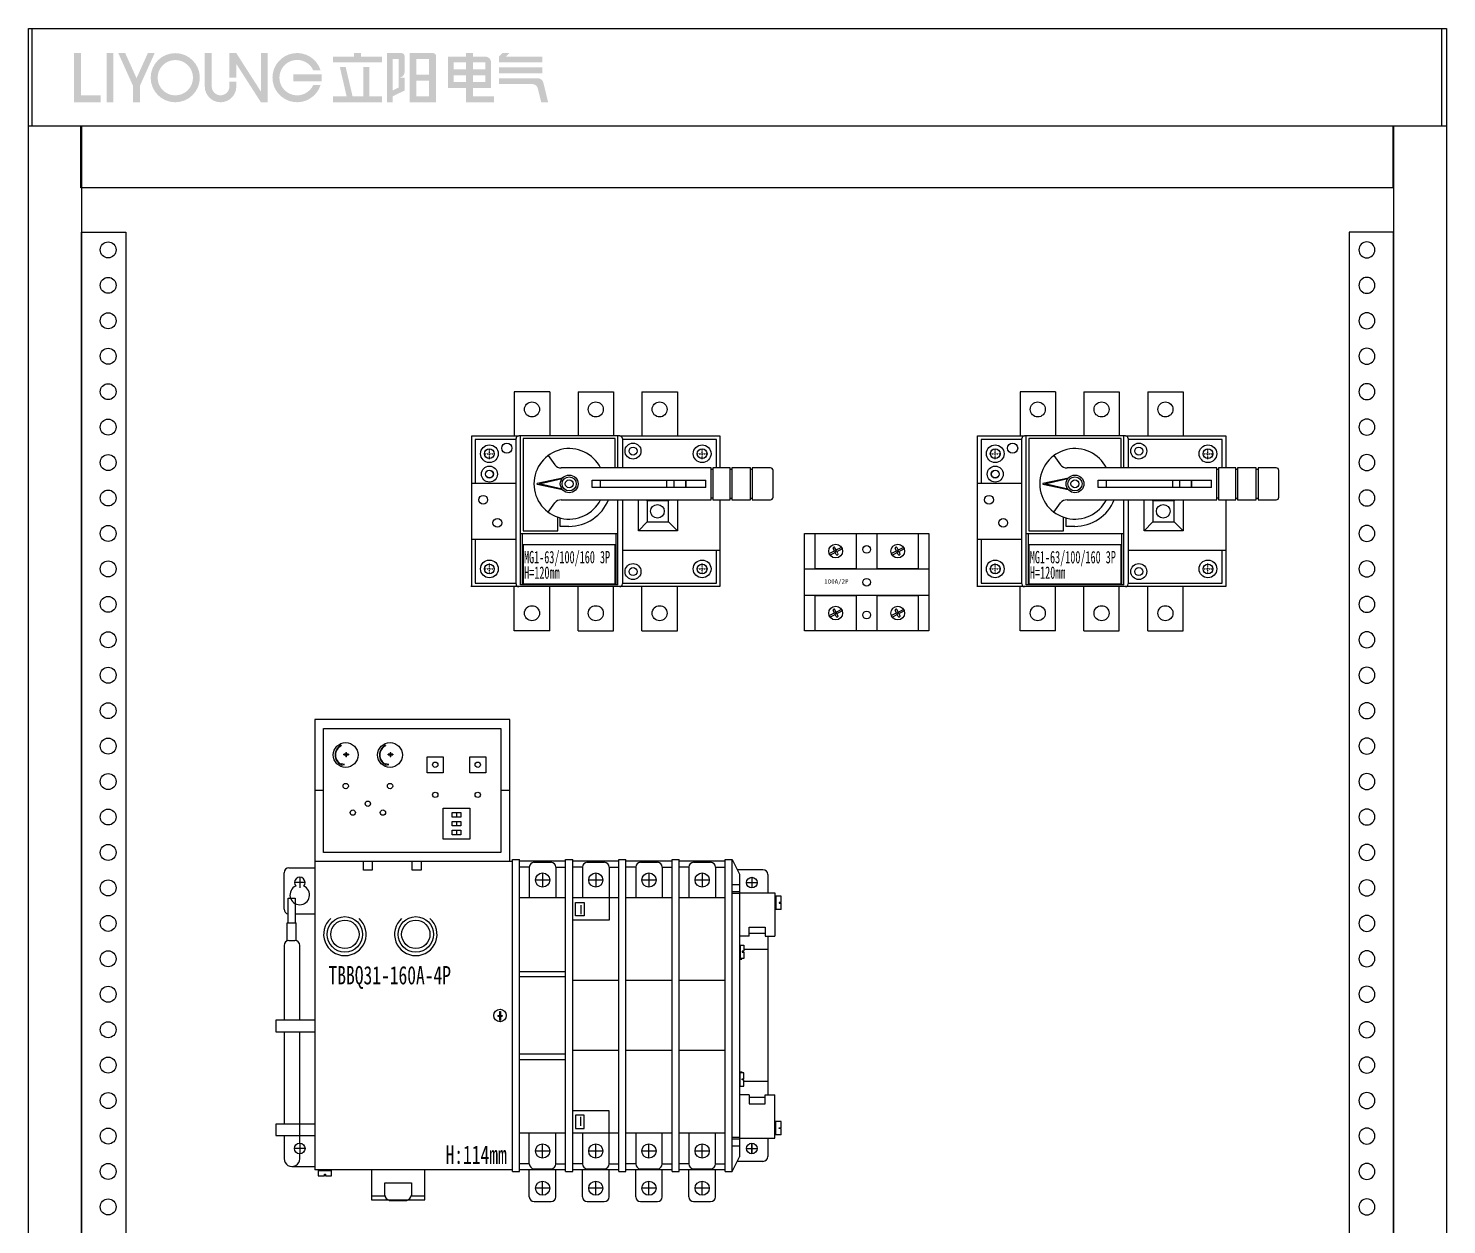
# Model space of a CAD drawing. Extents: x 1413997 to 1414797, y 398094 to 400294.
# Drawn here: x 1413997 to 1414797, y 399619 to 400294 of the extents above; entities that cross this region are included whole.
import ezdxf
from ezdxf.enums import TextEntityAlignment as Align

# ---------------------------------------------------------------- set-up
doc = ezdxf.new("R2010")
doc.units = 0
doc.header["$MEASUREMENT"] = 0
doc.linetypes.add('CENTER', pattern=[2, 1.25, -0.25, 0.25, -0.25])
doc.layers.add('LY-JS-BJ', color=7, linetype='Continuous')
doc.layers.add('布置图', color=20, linetype='Continuous')
doc.styles.add('宋体', font='', dxfattribs={"width": 0.8, "height": 3.5})
doc.styles.get('宋体').set_extended_font_data('SimSun')

# ---------------------------------------------------------------- blocks, each defined once
blk = doc.blocks.new('TC100A 2P')
for p, q in [((16.96, -6.11), (16.96, -6.07)), ((17.76, -9.32), (20.67, -7.85)), ((18.25, -6.15), (18.25, -6.07)), ((51.96, -6.11), (51.96, -6.07)), ((52.76, -9.32), (55.67, -7.85)), ((53.25, -6.15), (53.25, -6.07)), ((13.83, -11.31), (16.79, -9.81)), ((14.3, -12.2), (17.24, -10.71)), ((16.79, -9.81), (16.13, -8.52)), ((18.21, -10.22), (16.79, -9.81)), ((17.76, -9.32), (17.1, -8.03)), ((17.24, -10.71), (17.76, -9.32)), ((17.84, -11.89), (17.24, -10.71)), ((18.21, -10.22), (21.12, -8.75)), ((18.81, -11.4), (18.21, -10.22)), ((48.83, -11.31), (51.79, -9.81)), ((49.3, -12.2), (52.24, -10.71)), ((51.79, -9.81), (51.13, -8.52)), ((53.21, -10.22), (51.79, -9.81)), ((52.76, -9.32), (52.1, -8.03)), ((52.24, -10.71), (52.76, -9.32)), ((52.84, -11.89), (52.24, -10.71)), ((53.21, -10.22), (56.12, -8.75)), ((53.81, -11.4), (53.21, -10.22)), ((29, -20), (41, -20)), ((13.83, -46.31), (16.79, -44.81)), ((14.3, -47.2), (17.24, -45.71)), ((16.79, -44.81), (16.13, -43.52)), ((18.21, -45.22), (16.79, -44.81)), ((16.96, -41.11), (16.96, -41.07)), ((17.76, -44.32), (17.1, -43.03)), ((17.24, -45.71), (17.76, -44.32)), ((17.84, -46.89), (17.24, -45.71)), ((17.76, -44.32), (20.67, -42.85)), ((18.21, -45.22), (21.12, -43.75)), ((18.81, -46.4), (18.21, -45.22)), ((18.25, -41.15), (18.25, -41.07)), ((48.83, -46.31), (51.79, -44.81)), ((49.3, -47.2), (52.24, -45.71)), ((51.79, -44.81), (51.13, -43.52)), ((53.21, -45.22), (51.79, -44.81)), ((51.96, -41.11), (51.96, -41.07)), ((52.76, -44.32), (52.1, -43.03)), ((52.24, -45.71), (52.76, -44.32)), ((52.84, -46.89), (52.24, -45.71)), ((52.76, -44.32), (55.67, -42.85)), ((53.21, -45.22), (56.12, -43.75)), ((53.81, -46.4), (53.21, -45.22)), ((53.25, -41.15), (53.25, -41.07))]:
    blk.add_line(p, q)
for points in [[(0, 0), (70, 0), (70, -55), (0, -55)], [(6, 0), (29, 0), (29, -20), (6, -20)], [(41, 0), (64, 0), (64, -20), (41, -20)], [(0, -20), (70, -20), (70, -35), (0, -35)], [(6, -35), (29, -35), (29, -55), (6, -55)], [(41, -35), (64, -35), (64, -55), (41, -55)]]:
    blk.add_lwpolyline(points, close=True)
for centre, radius in [((17.5, -9.95), 3.88), ((35, -9), 2.15), ((52.5, -9.95), 3.88), ((35, -27.5), 2.15), ((17.5, -44.95), 3.88), ((35, -46), 2.15), ((52.5, -44.95), 3.88)]:
    blk.add_circle(centre, radius)
for centre, start, end in [((16.62, -8.27), 26.85649, 206.85649), ((51.62, -8.27), 26.85649, 206.85649), ((18.33, -11.65), 206.85649, 26.85649), ((53.33, -11.65), 206.85649, 26.85649), ((16.62, -43.27), 26.85649, 206.85649), ((18.33, -46.65), 206.85649, 26.85649), ((51.62, -43.27), 26.85649, 206.85649), ((53.33, -46.65), 206.85649, 26.85649)]:
    blk.add_arc(centre, 0.545, start, end)
at = {"insert": (11.07, -25.82), "char_height": 2.5, "width": 3.1179, "attachment_point": 1}
blk.add_mtext('100A/2P', dxfattribs=at)
blk = doc.blocks.new('隔离MG1-63 100 3P-2022.3')
at = {"color": 0}
for p, q in [((24, 67.5), (24, 42.5)), ((44, 67.5), (24, 67.5)), ((44, 67.5), (44, 42.5)), ((60, 67.5), (60, 42.5)), ((60, 67.5), (80, 67.5)), ((80, 67.5), (80, 42.5)), ((96, 67.5), (96, 42.5)), ((96, 67.5), (116, 67.5)), ((116, 67.5), (116, 42.5)), ((24, -67.5), (24, -42.5)), ((44, -67.5), (44, -42.5)), ((60, -67.5), (60, -42.5)), ((80, -67.5), (80, -42.5)), ((96, -67.5), (96, -42.5)), ((116, -67.5), (116, -42.5)), ((44, -67.5), (24, -67.5)), ((60, -67.5), (80, -67.5)), ((96, -67.5), (116, -67.5))]:
    blk.add_line(p, q, dxfattribs=at)
at = {"color": 0, "linetype": 'Continuous', "lineweight": 25}
for p, q in [((0, -42.5), (0, 42.5)), ((0, 42.5), (26.5, 42.5)), ((2, 40.5), (2, 15.75)), ((25, 40.5), (2, 40.5)), ((25, -41), (25, 41)), ((83.5, 42.5), (26.5, 42.5)), ((27.5, -41.5), (27.5, 42.5)), ((29, 41), (29, -11)), ((81, 41), (29, 41)), ((81, 24.5), (81, 41)), ((82.5, 24.5), (82.5, 42.5)), ((83.5, 42.5), (140, 42.5)), ((85, 41), (85, 24.5)), ((138, 40.5), (85, 40.5)), ((138, 24.5), (138, 40.5)), ((140, 42.5), (140, 24.5)), ((43.06, 31.41), (46.9, 26.3)), ((135, 24.5), (50.5, 24.5)), ((135, 6.5), (135, 24.5)), ((145.75, 24.5), (136, 24.5)), ((136, 24.5), (136, 6.5)), ((145.75, 6.5), (145.75, 24.5)), ((157.25, 24.5), (146.75, 24.5)), ((146.75, 24.5), (146.75, 6.5)), ((157.25, 6.5), (157.25, 24.5)), ((158.25, 24.5), (158.25, 6.5)), ((168.5, 24.5), (158.25, 24.5)), ((51.25, 18.79), (36.86, 15.6)), ((38, 15.48), (51, 18.48)), ((68, 13.5), (68, 17.5)), ((68, 17.5), (132, 17.5)), ((72.51, 17.5), (72.51, 13.5)), ((109.96, 17.5), (109.96, 13.5)), ((114, 17.5), (114, 13.5)), ((120.57, 17.5), (120.57, 13.5)), ((120.9, 13.5), (120.9, 17.5)), ((132, 13.5), (132, 17.5)), ((136, 23.5), (135, 23.5)), ((146.75, 23.5), (145.75, 23.5)), ((158.25, 23.5), (157.25, 23.5)), ((170, 8), (170, 23)), ((25, 15.75), (0, 15.75)), ((36.86, 15.4), (51.21, 12.22)), ((51, 12.48), (38, 15.48)), ((132, 13.5), (68, 13.5)), ((43.06, -0.41), (46.9, 4.7)), ((50.5, 6.5), (135, 6.5)), ((82.5, -41.5), (82.5, 6.5)), ((85, 6.5), (85, -41)), ((94, -11), (94, 6.5)), ((98.5, 6.5), (99, 6)), ((99, 6), (99, -6)), ((111, 6), (99, 6)), ((111.5, 6.5), (111, 6)), ((111, -6), (111, 6)), ((116, 6.5), (116, -11)), ((136, 7.5), (135, 7.5)), ((136, 6.5), (145.75, 6.5)), ((140, 6.5), (140, -42.5)), ((145.75, 7.5), (146.75, 7.5)), ((146.75, 6.5), (157.25, 6.5)), ((157.25, 7.5), (158.25, 7.5)), ((158.25, 6.5), (168.5, 6.5)), ((48.5, -11), (48.5, -3.29)), ((50, -8.5), (50, -3.75)), ((99, -6), (94, -11)), ((99, -6), (111, -6)), ((111, -6), (116, -11)), ((0, -15.75), (25, -15.75)), ((2, -15.75), (2, -40.5)), ((27.5, -12.5), (82.5, -12.5)), ((28.5, -12.5), (28.5, -41.5)), ((29, -11), (48.5, -11)), ((54.86, -8.5), (50, -8.5)), ((81.5, -41.5), (81.5, -12.5)), ((116, -11), (94, -11)), ((29, -19), (29, -41)), ((81, -19), (29, -19)), ((81, -41), (81, -19)), ((85, -22), (140, -22)), ((138, -40.5), (138, -22)), ((140, -42.5), (-0.42, -42.5)), ((2, -40.5), (25, -40.5)), ((82.5, -41.5), (27.5, -41.5)), ((29, -41), (81, -41)), ((85, -40.5), (138, -40.5))]:
    blk.add_line(p, q, dxfattribs=at)
at = {"color": 1, "linetype": 'CENTER', "ltscale": 0.11}
for p, q in [((6.98, 32.5), (13.03, 32.5)), ((10, 29.47), (10, 35.52)), ((126.98, 32.5), (133.03, 32.5)), ((130, 29.47), (130, 35.52)), ((10, -35.53), (10, -29.48)), ((10, -35.53), (10, -29.48)), ((130, -35.53), (130, -29.48)), ((6.98, -32.5), (13.03, -32.5)), ((6.98, -32.5), (13.03, -32.5)), ((126.98, -32.5), (133.03, -32.5))]:
    blk.add_line(p, q, dxfattribs=at)
at = {"color": 0}
for centre, radius in [((34, 57.5), 4.25), ((70, 57.5), 4.25), ((106, 57.5), 4.25), ((104.77, 0), 3.85), ((34, -57.5), 4.25), ((70, -57.5), 4.25), ((106, -57.5), 4.25)]:
    blk.add_circle(centre, radius, dxfattribs=at)
at = {"color": 0, "linetype": 'Continuous', "lineweight": 25}
for centre, radius in [((10, 32.5), 5), ((10, 32.5), 2.75), ((19.82, 35.63), 2.85), ((91, 34), 4.5), ((91, 34), 2.25), ((130, 32.5), 5), ((130, 32.5), 2.75), ((10, 21), 4.5), ((10, 21), 2.25), ((10, 21), 2.15), ((55, 15.48), 5), ((55, 15.48), 4), ((55, 15.5), 2.25), ((6.51, 6.5), 2.5), ((14.51, -6.5), 2.5), ((10, -32.5), 5), ((10, -32.5), 2.75), ((91, -34), 4.5), ((91, -34), 2.25), ((130, -32.5), 5), ((130, -32.5), 2.75)]:
    blk.add_circle(centre, radius, dxfattribs=at)
for centre, radius, start, end in [((26.5, 41), 1.5, 90, 180), ((83.5, 41), 1.5, 0, 90), ((55, 15.5), 19.89, 26.90784, 333.09217), ((50.5, 29), 4.5, 216.90982, 270), ((168.5, 23), 1.5, 0, 90), ((36.88, 15.5), 0.1, 102.5, 257.50001), ((50.5, 2), 4.5, 90, 143.09018), ((54.93, 15.5), 24, 269.82698, 337.97569), ((168.5, 8), 1.5, 270, 0), ((26.5, -41), 1.5, 180, 270), ((83.5, -41), 1.5, 270, 0)]:
    blk.add_arc(centre, radius, start, end, dxfattribs=at)
at = {"color": 4, "linetype": 'ByBlock', "style": '宋体', "width": 0.6}
for s, p in [('MG1-63/100/160 3P', (29.5, -25.85)), ('H=120mm', (29.59, -34.58))]:
    blk.add_text(s, height=7, dxfattribs=at).set_placement(p, align=Align.MIDDLE_LEFT)
blk = doc.blocks.new('双电源TBBQ31-160A-4P-2022.3')
at = {"color": 0}
for p, q in [((21.93, 172.96), (21.93, 133.06)), ((131.93, 172.96), (21.93, 172.96)), ((131.93, 133.06), (131.93, 172.96)), ((26.93, 167.96), (126.93, 167.96)), ((26.93, 97.96), (26.93, 167.96)), ((126.93, 167.96), (126.93, 97.96)), ((36.93, 158.41), (36.93, 158.14)), ((40.93, 153.46), (38.43, 153.46)), ((38.43, 152.96), (38.43, 153.46)), ((38.43, 152.96), (40.93, 152.96)), ((39.43, 154.46), (39.43, 151.96)), ((39.43, 154.46), (39.93, 154.46)), ((39.93, 151.96), (39.93, 154.46)), ((40.93, 153.46), (40.93, 152.96)), ((61.93, 158.41), (61.93, 158.14)), ((65.93, 153.46), (63.43, 153.46)), ((63.43, 152.96), (63.43, 153.46)), ((63.43, 152.96), (65.93, 152.96)), ((64.43, 154.46), (64.43, 151.96)), ((64.43, 154.46), (64.93, 154.46)), ((64.93, 151.96), (64.93, 154.46)), ((65.93, 153.46), (65.93, 152.96)), ((38.8, 147.62), (36.88, 148.05)), ((36.88, 148.05), (36.88, 147.19)), ((36.88, 147.19), (38.8, 147.62)), ((36.93, 147.78), (36.93, 147.78)), ((39.93, 151.96), (39.43, 151.96)), ((63.8, 147.62), (61.88, 148.05)), ((61.88, 148.05), (61.88, 147.19)), ((61.88, 147.19), (63.8, 147.62)), ((61.93, 147.78), (61.93, 147.78)), ((64.93, 151.96), (64.43, 151.96)), ((85.43, 151.96), (94.43, 151.96)), ((85.43, 142.96), (85.43, 151.96)), ((94.43, 151.96), (94.43, 142.96)), ((109.43, 151.96), (118.43, 151.96)), ((109.43, 142.96), (109.43, 151.96)), ((118.43, 151.96), (118.43, 142.96)), ((94.43, 142.96), (85.43, 142.96)), ((118.43, 142.96), (109.43, 142.96)), ((21.93, 133.06), (26.93, 133.06)), ((26.93, 132.86), (21.93, 132.86)), ((21.93, 132.86), (21.93, -81.04)), ((126.93, 133.06), (131.93, 133.06)), ((131.93, 132.86), (126.93, 132.86)), ((131.93, 92.96), (131.93, 132.86)), ((94.43, 122.96), (109.43, 122.96)), ((94.43, 105.46), (94.43, 122.96)), ((99.43, 120.46), (104.43, 120.46)), ((99.43, 117.96), (99.43, 120.46)), ((101.93, 120.46), (101.93, 117.96)), ((104.43, 120.46), (104.43, 117.96)), ((109.43, 122.96), (109.43, 105.46)), ((104.43, 117.96), (99.43, 117.96)), ((99.43, 115.46), (104.43, 115.46)), ((99.43, 112.96), (99.43, 115.46)), ((104.43, 112.96), (99.43, 112.96)), ((101.93, 115.46), (101.93, 112.96)), ((104.43, 115.46), (104.43, 112.96)), ((109.43, 105.46), (94.43, 105.46)), ((99.43, 110.46), (104.43, 110.46)), ((99.43, 107.96), (99.43, 110.46)), ((104.43, 107.96), (99.43, 107.96)), ((101.93, 110.46), (101.93, 107.96)), ((104.43, 110.46), (104.43, 107.96)), ((126.93, 97.96), (26.93, 97.96)), ((7.41, 89.27), (21.93, 89.27)), ((21.93, 92.96), (131.93, 92.96)), ((21.93, 92.96), (133.5, 92.96)), ((49.43, 87.96), (49.43, 92.96)), ((54.43, 92.96), (54.43, 87.96)), ((76.93, 87.96), (76.93, 92.96)), ((81.93, 92.96), (81.93, 87.96)), ((133.5, -82.04), (133.5, 93.96)), ((133.5, 93.96), (137.5, 93.96)), ((137.5, -82.04), (137.5, 93.96)), ((163.5, 92.96), (137.5, 92.96)), ((143, 89.7), (137.5, 89.7)), ((143, 89.7), (143, 89.7)), ((143, 89.7), (143, 72.41)), ((145.71, 92.41), (155.29, 92.41)), ((158, 89.7), (163.5, 89.7)), ((158, 89.7), (158, 72.41)), ((163.5, -82.04), (163.5, 93.96)), ((163.5, 93.96), (167.5, 93.96)), ((167.5, -82.04), (167.5, 93.96)), ((193.5, 92.96), (167.5, 92.96)), ((173, 89.7), (167.5, 89.7)), ((173, 89.7), (173, 89.7)), ((173, 89.7), (173, 72.41)), ((175.71, 92.41), (185.29, 92.41)), ((188, 89.7), (188, 59.7)), ((188, 89.7), (193.5, 89.7)), ((193.5, -82.04), (193.5, 93.96)), ((193.5, 93.96), (197.5, 93.96)), ((197.5, -82.04), (197.5, 93.96)), ((223.5, 92.96), (197.5, 92.96)), ((203, 89.7), (197.5, 89.7)), ((203, 89.7), (203, 89.7)), ((203, 89.7), (203, 72.41)), ((205.71, 92.41), (215.29, 92.41)), ((218, 89.7), (223.5, 89.7)), ((218, 89.7), (218, 72.41)), ((223.5, -82.04), (223.5, 93.96)), ((223.5, 93.96), (227.5, 93.96)), ((227.5, -82.04), (227.5, 93.96)), ((253.5, 92.96), (227.5, 92.96)), ((233, 89.7), (227.5, 89.7)), ((233, 89.7), (233, 89.7)), ((233, 89.7), (233, 72.41)), ((235.71, 92.41), (245.29, 92.41)), ((248, 89.7), (253.5, 89.7)), ((248, 89.7), (248, 72.41)), ((253.5, 93.96), (257.5, 93.96)), ((253.5, -82.04), (253.5, 93.96)), ((257.5, 93.96), (261.48, 85.75)), ((257.5, -82.04), (257.5, 93.96)), ((274.79, 88.25), (260.27, 88.25)), ((4.7, 65.96), (4.7, 86.56)), ((54.43, 87.96), (49.43, 87.96)), ((81.93, 87.96), (76.93, 87.96)), ((154.5, 82.41), (146.5, 82.41)), ((150.5, 86.41), (150.5, 78.41)), ((163.5, 82.41), (163.5, 82.41)), ((184.5, 82.41), (176.5, 82.41)), ((180.5, 86.41), (180.5, 78.41)), ((193.5, 82.41), (193.5, 82.41)), ((214.5, 82.41), (206.5, 82.41)), ((210.5, 86.41), (210.5, 78.41)), ((223.5, 82.41), (223.5, 82.41)), ((244.5, 82.41), (236.5, 82.41)), ((240.5, 86.41), (240.5, 78.41)), ((253.5, 82.41), (253.5, 82.41)), ((261.48, 85.75), (261.48, -73.83)), ((277.5, 85.54), (277.5, 75.25)), ((6.98, 58.25), (6.98, 72.25)), ((6.98, 72.25), (10.98, 72.25)), ((10.98, 72.25), (10.98, 58.25)), ((163.5, 72.41), (137.5, 72.41)), ((193.5, 72.41), (167.5, 72.41)), ((223.5, 72.41), (197.5, 72.41)), ((253.5, 72.41), (227.5, 72.41)), ((261.48, 79.75), (257.5, 79.75)), ((261.48, 75.75), (257.5, 75.75)), ((261.48, 74.75), (257.5, 74.75)), ((261.48, 75.25), (281.48, 75.25)), ((281.48, 75.25), (281.48, 50.75)), ((285, 73.29), (281.48, 73.29)), ((281.98, 73.29), (281.98, 65.75)), ((285, 69.77), (285, 73.29)), ((168.98, 69.7), (173.98, 69.7)), ((168.98, 62.2), (168.98, 69.7)), ((173.98, 69.7), (173.98, 62.2)), ((285, 65.75), (281.48, 65.75)), ((284, 69.77), (284, 69.27)), ((285, 69.77), (284, 69.77)), ((284, 69.27), (285, 69.27)), ((285, 65.75), (285, 69.27)), ((6.48, 58.25), (11.48, 58.25)), ((6.48, 48.09), (6.48, 58.25)), ((10.98, 63.25), (21.93, 63.25)), ((11.48, 48.16), (11.48, 58.25)), ((188, 59.7), (167.5, 59.7)), ((173.98, 62.2), (168.98, 62.2)), ((7.41, 48.25), (10.79, 48.25)), ((266.98, 50.75), (261.48, 50.75)), ((266.98, 50.75), (266.98, 55.75)), ((266.98, 55.75), (275.98, 55.75)), ((275.98, 52.25), (266.98, 52.25)), ((275.98, 55.75), (275.98, 50.75)), ((275.98, 50.75), (281.48, 50.75)), ((277.5, 50.75), (277.5, -38.83)), ((4.7, 45.54), (4.7, 3.25)), ((13.5, 3.25), (13.5, 45.54)), ((261.48, 45.75), (264, 45.75)), ((261.98, 45.75), (261.98, 38.21)), ((263, 42.23), (263, 41.73)), ((264, 42.23), (263, 42.23)), ((263, 41.73), (264, 41.73)), ((264, 45.75), (264, 42.23)), ((277.5, 43.25), (264, 43.25)), ((264, 41.73), (264, 38.21)), ((264, 38.21), (261.48, 38.21)), ((261.48, 37.75), (262.95, 37.75)), ((262.95, 37.75), (262.95, 38.21)), ((137.5, 30.75), (163.5, 30.75)), ((163.5, 27.75), (137.5, 27.75)), ((193.5, 25.75), (167.5, 25.75)), ((223.5, 25.75), (197.5, 25.75)), ((253.5, 25.75), (227.5, 25.75)), ((126.28, 8.25), (126.28, 3.25)), ((126.28, 8.25), (126.68, 8.25)), ((126.68, 8.25), (126.68, 3.25)), ((21.93, 3.25), (0, 3.25)), ((0, 3.25), (0, -3.25)), ((125.18, 5.95), (125.18, 5.55)), ((125.18, 5.95), (127.78, 5.95)), ((125.18, 5.55), (127.78, 5.55)), ((126.28, 3.25), (126.68, 3.25)), ((127.78, 5.95), (127.78, 5.55)), ((0, -3.25), (21.93, -3.25)), ((4.7, -3.25), (4.7, -55.25)), ((163.5, -15.83), (137.5, -15.83)), ((193.5, -13.83), (167.5, -13.83)), ((223.5, -13.83), (197.5, -13.83)), ((253.5, -13.83), (227.5, -13.83)), ((137.5, -18.83), (163.5, -18.83)), ((261.48, -25.83), (262.95, -25.83)), ((264, -26.29), (261.48, -26.29)), ((261.98, -33.83), (261.98, -26.29)), ((262.95, -25.83), (262.95, -26.29)), ((263, -29.81), (264, -29.81)), ((263, -30.31), (263, -29.81)), ((264, -30.31), (263, -30.31)), ((264, -29.81), (264, -26.29)), ((264, -33.83), (264, -30.31)), ((277.5, -31.33), (264, -31.33)), ((261.48, -33.83), (264, -33.83)), ((266.98, -38.83), (261.48, -38.83)), ((266.98, -38.83), (266.98, -43.83)), ((275.98, -38.83), (281.48, -38.83)), ((275.98, -43.83), (275.98, -38.83)), ((281.48, -63.33), (281.48, -38.83)), ((188, -47.78), (167.5, -47.78)), ((188, -77.78), (188, -47.78)), ((275.98, -40.33), (266.98, -40.33)), ((266.98, -43.83), (275.98, -43.83)), ((21.93, -55.25), (0, -55.25)), ((0, -55.25), (0, -61.75)), ((173.98, -50.28), (168.98, -50.28)), ((168.98, -50.28), (168.98, -57.78)), ((173.98, -57.78), (173.98, -50.28)), ((285, -53.83), (281.48, -53.83)), ((281.98, -61.37), (281.98, -53.83)), ((285, -57.35), (285, -53.83)), ((0, -61.75), (21.93, -61.75)), ((4.7, -61.75), (4.7, -74.91)), ((163.5, -60.49), (137.5, -60.49)), ((143, -77.78), (143, -60.49)), ((158, -77.78), (158, -60.49)), ((193.5, -60.49), (167.5, -60.49)), ((168.98, -57.78), (173.98, -57.78)), ((173, -60.49), (173, -77.78)), ((223.5, -60.49), (197.5, -60.49)), ((203, -60.49), (203, -77.78)), ((218, -77.78), (218, -60.49)), ((253.5, -60.49), (227.5, -60.49)), ((233, -60.49), (233, -77.78)), ((248, -77.78), (248, -60.49)), ((261.48, -62.83), (257.5, -62.83)), ((261.48, -63.83), (257.5, -63.83)), ((261.48, -63.33), (281.48, -63.33)), ((277.5, -63.33), (277.5, -73.62)), ((285, -61.37), (281.48, -61.37)), ((284, -57.35), (285, -57.35)), ((284, -57.85), (284, -57.35)), ((285, -57.85), (284, -57.85)), ((285, -61.37), (285, -57.85)), ((154.5, -70.49), (146.5, -70.49)), ((150.5, -74.49), (150.5, -66.49)), ((163.5, -70.49), (163.5, -70.49)), ((184.5, -70.49), (176.5, -70.49)), ((180.5, -74.49), (180.5, -66.49)), ((193.5, -70.49), (193.5, -70.49)), ((214.5, -70.49), (206.5, -70.49)), ((210.5, -74.49), (210.5, -66.49)), ((223.5, -70.49), (223.5, -70.49)), ((244.5, -70.49), (236.5, -70.49)), ((240.5, -74.49), (240.5, -66.49)), ((253.5, -70.49), (253.5, -70.49)), ((261.48, -67.83), (257.5, -67.83)), ((9.1, -79.25), (21.93, -79.25)), ((13.5, -74.85), (13.5, -74.85)), ((143, -77.78), (137.5, -77.78)), ((143, -77.78), (143, -77.78)), ((158, -77.78), (163.5, -77.78)), ((173, -77.78), (167.5, -77.78)), ((173, -77.78), (173, -77.78)), ((188, -77.78), (193.5, -77.78)), ((203, -77.78), (197.5, -77.78)), ((203, -77.78), (203, -77.78)), ((218, -77.78), (223.5, -77.78)), ((233, -77.78), (227.5, -77.78)), ((233, -77.78), (233, -77.78)), ((248, -77.78), (253.5, -77.78)), ((257.5, -82.04), (261.48, -73.83)), ((274.79, -76.33), (260.27, -76.33)), ((133.5, -81.04), (21.93, -81.04)), ((23.94, -81.04), (23.94, -84.56)), ((23.94, -81.54), (31.48, -81.54)), ((23.94, -84.56), (27.46, -84.56)), ((27.46, -83.56), (27.96, -83.56)), ((27.46, -84.56), (27.46, -83.56)), ((27.96, -83.56), (27.96, -84.56)), ((27.96, -84.56), (31.48, -84.56)), ((31.48, -84.56), (31.48, -81.04)), ((53.98, -81.04), (53.98, -98.04)), ((83.98, -98.04), (83.98, -81.04)), ((133.5, -82.04), (137.5, -82.04)), ((163.5, -81.04), (137.5, -81.04)), ((143, -96.33), (143, -81.04)), ((145.71, -80.49), (155.29, -80.49)), ((150.5, -95.49), (150.5, -87.49)), ((158, -96.33), (158, -81.04)), ((163.5, -82.04), (167.5, -82.04)), ((193.5, -81.04), (167.5, -81.04)), ((173, -96.33), (173, -81.04)), ((175.71, -80.49), (185.29, -80.49)), ((180.5, -95.49), (180.5, -87.49)), ((188, -96.33), (188, -81.04)), ((193.5, -82.04), (197.5, -82.04)), ((223.5, -81.04), (197.5, -81.04)), ((203, -96.33), (203, -81.04)), ((205.71, -80.49), (215.29, -80.49)), ((210.5, -95.49), (210.5, -87.49)), ((218, -96.33), (218, -81.04)), ((223.5, -82.04), (227.5, -82.04)), ((253.5, -81.04), (227.5, -81.04)), ((233, -96.33), (233, -81.04)), ((235.71, -80.49), (245.29, -80.49)), ((240.5, -95.49), (240.5, -87.49)), ((248, -96.33), (248, -81.04)), ((253.5, -82.04), (257.5, -82.04)), ((61.48, -95.33), (61.48, -88.54)), ((61.48, -88.54), (76.48, -88.54)), ((76.48, -88.54), (76.48, -95.33)), ((154.5, -91.49), (146.5, -91.49)), ((184.5, -91.49), (176.5, -91.49)), ((214.5, -91.49), (206.5, -91.49)), ((244.5, -91.49), (236.5, -91.49)), ((61.48, -96.04), (53.98, -96.04)), ((53.98, -98.04), (83.98, -98.04)), ((63.98, -98.03), (63.98, -98.54)), ((73.98, -98.54), (63.98, -98.54)), ((73.98, -98.03), (73.98, -98.54)), ((83.98, -96.04), (76.48, -96.04)), ((145.71, -99.04), (155.29, -99.04)), ((158, -96.33), (158, -96.33)), ((175.71, -99.04), (185.29, -99.04)), ((205.71, -99.04), (215.29, -99.04)), ((235.71, -99.04), (245.29, -99.04))]:
    blk.add_line(p, q, dxfattribs=at)
at = {"color": 1}
for p, q in [((16.5, 80.96), (10.5, 80.96)), ((13.5, 83.96), (13.5, 77.96)), ((265.5, 80.96), (271.5, 80.96)), ((268.5, 83.96), (268.5, 77.96)), ((16.5, -69.04), (10.5, -69.04)), ((13.5, -66.04), (13.5, -72.04)), ((265.5, -69.04), (271.5, -69.04)), ((268.5, -72.04), (268.5, -66.04)), ((268.5, -66.04), (268.5, -72.04))]:
    blk.add_line(p, q, dxfattribs=at)
at = {"color": 0, "lineweight": -3}
for p, q in [((171.98, 68.2), (171.98, 63.2)), ((171.98, -56.28), (171.98, -51.28))]:
    blk.add_line(p, q, dxfattribs=at)
for p, q in [((13.5, -66.04), (13.5, -3.25)), ((13.5, -74.85), (13.5, -72.04))]:
    blk.add_line(p, q)
at = {"color": 0}
for centre, radius in [((39.43, 152.96), 7), ((64.43, 152.96), 7), ((89.93, 147.46), 1.5), ((113.93, 147.46), 1.5), ((89.93, 130.46), 1.5), ((113.93, 130.46), 1.5), ((43.43, 120.46), 1.5), ((51.93, 125.46), 1.5), ((60.43, 120.46), 1.5), ((150.5, 82.41), 4), ((180.5, 82.41), 4), ((210.5, 82.41), 4), ((240.5, 82.41), 4), ((268.5, 80.96), 3), ((38.98, 51.75), 10), ((38.98, 51.75), 8), ((78.98, 51.75), 10), ((78.98, 51.75), 8), ((126.48, 5.96), 3.5), ((13.5, -69.04), 3), ((150.5, -70.49), 4), ((180.5, -70.49), 4), ((210.5, -70.49), 4), ((240.5, -70.49), 4), ((268.5, -69.04), 3), ((150.5, -91.49), 4), ((180.5, -91.49), 4), ((210.5, -91.49), 4), ((240.5, -91.49), 4)]:
    blk.add_circle(centre, radius, dxfattribs=at)
at = {"color": 0, "lineweight": -3}
for centre in [(39.43, 135.46), (64.43, 135.46)]:
    blk.add_circle(centre, 1.5, dxfattribs=at)
at = {"color": 0}
for centre, radius, start, end in [((39.43, 152.96), 6, 114.62432, 244.78182), ((39.43, 152.96), 5.75, 115.77146, 243.60282), ((64.43, 152.96), 6, 114.62432, 244.78182), ((64.43, 152.96), 5.75, 115.77146, 243.60282), ((7.41, 86.56), 2.71, 90, 180), ((145.71, 89.7), 2.71, 90, 180), ((155.29, 89.7), 2.71, 0, 90), ((175.71, 89.7), 2.71, 90, 180), ((185.29, 89.7), 2.71, 0, 90), ((205.71, 89.7), 2.71, 90, 180), ((215.29, 89.7), 2.71, 0, 90), ((235.71, 89.7), 2.71, 90, 180), ((245.29, 89.7), 2.71, 0, 90), ((274.79, 85.54), 2.71, 0, 90), ((13.5, 80.96), 3, 318.64563, 221.35437), ((13.5, 73.96), 5.5, 114.16958, 65.83042), ((7.41, 65.96), 2.71, 180, 260.87899), ((38.98, 51.75), 12, 131.7603, 48.2397), ((78.98, 51.75), 12, 131.7603, 48.2397), ((7.41, 45.54), 2.71, 90, 180), ((10.79, 45.54), 2.71, 0, 90), ((9.1, -74.85), 4.4, 179.18654, 0), ((145.71, -77.78), 2.71, 180, 270), ((155.29, -77.78), 2.71, 270, 0), ((175.71, -77.78), 2.71, 180, 270), ((185.29, -77.78), 2.71, 270, 0), ((205.71, -77.78), 2.71, 180, 270), ((215.29, -77.78), 2.71, 270, 0), ((235.71, -77.78), 2.71, 180, 270), ((245.29, -77.78), 2.71, 270, 0), ((274.79, -73.62), 2.71, 270, 0), ((64.19, -95.33), 2.71, 180, 270), ((73.77, -95.33), 2.71, 270, 0), ((145.71, -96.33), 2.71, 180, 270), ((155.29, -96.33), 2.71, 270, 0), ((175.71, -96.33), 2.71, 180, 270), ((185.29, -96.33), 2.71, 270, 0), ((205.71, -96.33), 2.71, 180, 270), ((215.29, -96.33), 2.71, 270, 0), ((235.71, -96.33), 2.71, 180, 270), ((245.29, -96.33), 2.71, 270, 0)]:
    blk.add_arc(centre, radius, start, end, dxfattribs=at)
at = {"color": 3, "style": '宋体', "width": 0.7}
for s, height, p in [('TBBQ31-160A-4P', 10.3588, (64.29, 27.5)), ('H:114mm', 10.359, (113, -72.64))]:
    blk.add_text(s, height=height, dxfattribs=at).set_placement(p, align=Align.MIDDLE)
blk = doc.blocks.new('*U23')
at = {"layer": 'LY-JS-BJ', "color": 6}
blk.add_circle((0, 0), 4.5, dxfattribs=at)
blk = doc.blocks.new('*U24')
at = {"layer": 'LY-JS-BJ', "color": 0, "linetype": 'ByBlock', "lineweight": -2, "transparency": 16777216}
for p in [(0, 0), (0, -20), (0, -40), (0, -60), (0, -80), (0, -100), (0, -120), (0, -140), (0, -160), (0, -180), (0, -200), (0, -220), (0, -240), (0, -260), (0, -280), (0, -300), (0, -320), (0, -340), (0, -360), (0, -380), (0, -400), (0, -420), (0, -440), (0, -460), (0, -480), (0, -500), (0, -520), (0, -540)]:
    blk.add_blockref('*U23', p, dxfattribs=at)
blk = doc.blocks.new('*U25')
at = {"layer": 'LY-JS-BJ', "color": 6}
blk.add_circle((0, 0), 4.5, dxfattribs=at)
blk = doc.blocks.new('*U26')
at = {"layer": 'LY-JS-BJ', "color": 0, "linetype": 'ByBlock', "lineweight": -2, "transparency": 16777216}
for p in [(0, 0), (0, -20), (0, -40), (0, -60), (0, -80), (0, -100), (0, -120), (0, -140), (0, -160), (0, -180), (0, -200), (0, -220), (0, -240), (0, -260), (0, -280), (0, -300), (0, -320), (0, -340), (0, -360), (0, -380), (0, -400), (0, -420), (0, -440), (0, -460), (0, -480), (0, -500), (0, -520), (0, -540)]:
    blk.add_blockref('*U25', p, dxfattribs=at)
blk = doc.blocks.new('911')
at = {"layer": 'LY-JS-BJ'}
for points in [[(-201.6, 15.7), (-207.1, 15.7), (-207.1, -23.9), (-199.2, -23.9), (-185.7, -23.9), (-185.7, -18.3), (-201.6, -18.3), (-201.6, -16.8)], [(-175.4, 15.7), (-181, 15.7), (-181, -23.9), (-175.4, -23.9)], [(-142.2, 15.7), (-147.7, 15.7), (-156.8, -4.5), (-165.9, 15.7), (-171.5, 15.7), (-159.6, -10.7), (-159.6, -23.9), (-154.1, -23.9), (-154.1, -10.7)], [(-96.2, -11.2), (-96.2, 15.7), (-101.8, 15.7), (-101.8, -11.2, 1), (-76.4, -11.2), (-76.4, -7.3), (-82, -7.3), (-82, -11.2, -1)], [(-76.4, 15.7), (-82, 15.7), (-82, -4.1), (-76.4, -4.1), (-76.4, 7), (-56.6, -23.9), (-51.1, -23.9), (-51.1, 15.7), (-56.6, 15.7), (-56.6, -15.2)], [(-8.5, -10), (-14.4, -10, -4.581742), (-14.4, 1.9), (-8.5, 1.9, 6.513131)], [(41, 12.9), (24, 12.9), (24, 15.7), (18.4, 15.7), (18.4, 12.9), (1.4, 12.9), (1.4, 8.2), (41, 8.2)], [(59.2, -4.1), (54.5, -4.1), (54.5, -12), (49.7, -14.4), (49.7, 11), (54.5, 11), (54.5, -4.1, 0.414214), (59.2, 0.7), (59.2, 13.3, 0.414214), (56.9, 15.7), (49.7, 15.7), (45, 15.7), (45, -23.9), (49.7, -23.9), (49.7, -19.1), (59.2, -14.4)], [(170.1, 12.9), (140.8, 12.9), (143.6, 15.7), (138, 15.7), (135.3, 12.9), (135.3, 8.2), (170.1, 8.2)], [(41, -19.1), (30.7, -19.1), (30.7, 4.6), (26, 4.6), (26, -19.1), (17.3, -19.1), (11.7, 4.6), (7, 4.6), (12.5, -19.1), (1.4, -19.1), (1.4, -23.9), (41, -23.9)], [(170.1, 4.2), (135.3, 4.2), (135.3, -0.5), (170.1, -0.5)], [(-7.7, -1.3), (-30.5, -1.3), (-30.5, -6.9), (-7.7, -6.9, 0.070346)], [(166.4, -4.5), (135.3, -4.5), (135.3, -9.2), (162, -9.2, -0.345496), (166.6, -12.9), (169.3, -23.9), (174.9, -23.9), (171, -8.1, 0.345496)]]:
    blk.add_hatch(color=7, dxfattribs=at).paths.add_polyline_path(points)
h = blk.add_hatch(color=7, dxfattribs=at)
h.paths.add_polyline_path([(-105.8, -4.1, 1), (-145.4, -4.1, 1)])
h.paths.add_polyline_path([(-139.8, -4.1, -1), (-111.3, -4.1, -1)], flags=16)
h = blk.add_hatch(color=7, dxfattribs=at)
h.paths.add_polyline_path([(84.6, 13.3, 0.414214), (82.2, 15.7), (63.2, 15.7), (63.2, -23.9), (84.6, -23.9)])
h.paths.add_polyline_path([(68.7, -19.1), (68.7, -6.5), (79, -6.5), (79, -19.1)], flags=16)
h.paths.add_polyline_path([(68.7, -1.7), (68.7, 11), (79, 11), (79, -1.7)], flags=16)
h = blk.add_hatch(color=7, dxfattribs=at)
h.paths.add_polyline_path([(124.2, 12.9), (114.3, 12.9), (114.3, 15.7), (108.7, 15.7), (108.7, 12.9), (94.1, 12.9), (94.1, -12.4), (108.7, -12.4), (108.7, -23.9), (131.3, -23.9), (131.3, -19.1), (114.3, -19.1), (114.3, -12.4), (128.9, -12.4), (128.9, 8.2, 0.414214)])
h.paths.add_polyline_path([(114.3, 8.2), (124.2, 8.2), (124.2, 2.6), (114.3, 2.6)], flags=16)
h.paths.add_polyline_path([(108.7, 8.2), (108.7, 2.6), (98.8, 2.6), (98.8, 8.2)], flags=16)
h.paths.add_polyline_path([(114.3, -2.1), (124.2, -2.1), (124.2, -7.6), (114.3, -7.6)], flags=16)
h.paths.add_polyline_path([(108.7, -2.1), (108.7, -7.6), (98.8, -7.6), (98.8, -2.1)], flags=16)

msp = doc.modelspace()

# ---------------------------------------------------------------- linework, layer by layer
at = {"layer": 'LY-JS-BJ', "color": 6, "ltscale": 50}
msp.add_line((1413996.53, 400239.21), (1414796.53, 400239.21), dxfattribs=at)
for points in [[(1413998.66, 400239.21), (1413998.66, 400294.21)], [(1414793.66, 400294.21), (1414793.66, 400239.21)], [(1414766.16, 400239.21), (1414766.16, 400204.21), (1414026.16, 400204.21), (1414026.16, 400239.21)], [(1414026.53, 400239.21), (1414026.53, 398094.21)], [(1414766.53, 400239.21), (1414766.53, 398094.21)]]:
    msp.add_lwpolyline(points, dxfattribs=at)
at = {"layer": 'LY-JS-BJ', "color": 6, "lineweight": -3}
for points in [[(1414051.53, 400179.21), (1414051.53, 398179.21), (1414026.53, 398179.21), (1414026.53, 400179.21)], [(1414741.53, 400179.21), (1414741.53, 398179.21), (1414766.53, 398179.21), (1414766.53, 400179.21)]]:
    msp.add_lwpolyline(points, close=True, dxfattribs=at)
at = {"layer": '布置图', "ltscale": 50}
msp.add_lwpolyline([(1413996.53, 400294.21), (1414796.53, 400294.21), (1414796.53, 398094.21), (1413996.53, 398094.21)], close=True, dxfattribs=at)

# ---------------------------------------------------------------- block references
at = {"color": 6}
for name, p in [('隔离MG1-63 100 3P-2022.3', (1414246.59, 400021.71)), ('隔离MG1-63 100 3P-2022.3', (1414531.89, 400021.71)), ('TC100A 2P', (1414434.4, 400009.21)), ('双电源TBBQ31-160A-4P-2022.3', (1414136.09, 399731.25))]:
    msp.add_blockref(name, p, dxfattribs=at)
at = {"layer": 'LY-JS-BJ', "color": 6, "lineweight": -3, "xscale": 0.6999999999534339, "yscale": 0.6999999999534339, "zscale": 0.6999999999534339}
msp.add_blockref('911', (1414167.3, 400269.24), dxfattribs=at)
at = {"layer": 'LY-JS-BJ', "color": 6, "lineweight": -3}
msp.add_blockref('*U26', (1414041.53, 400169.21), dxfattribs=at)
at = {"layer": 'LY-JS-BJ', "color": 6, "lineweight": -3, "xscale": -1}
msp.add_blockref('*U24', (1414751.53, 400169.21), dxfattribs=at)

doc.saveas('drawing.dxf')
